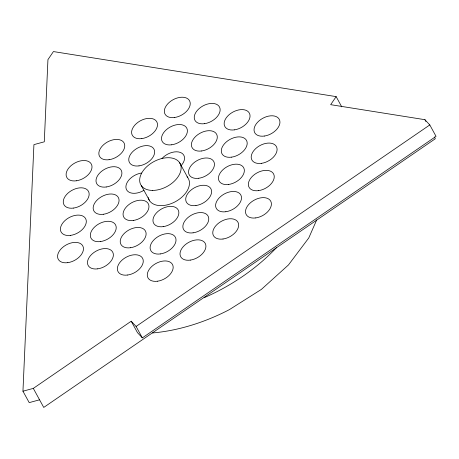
<?xml version="1.0" encoding="UTF-8"?>
<svg xmlns="http://www.w3.org/2000/svg" width="459" height="459" viewBox="0 0 459 459"><rect width="100%" height="100%" fill="white"/><g stroke="black" fill="none" stroke-linecap="round" stroke-linejoin="round"><path stroke-width="0.69" d="M39.566 399.812L29.204 402.623L22.95 391.2L33.926 144.625L44.288 141.814L47.943 59.624L53.422 51.569L336.143 96.62L341.743 106.844M316.71 219.895L308.769 237.957L288.453 264.958L261.395 289.394L229.437 309.596A145.251 91.41 -28.7 0 1 152.503 332.959M336.143 96.62L330.669 104.675L424.914 119.69L429.796 124.934L436.05 136.357L142.347 337.881L137.465 332.637L131.211 321.214L33.312 388.389L22.95 391.2M131.211 321.214L136.093 326.452L429.796 124.934M424.914 119.69L425.9 121.497M434.375 136.971L435.333 138.733L43.737 407.431L33.312 388.389M179.463 162.469L187.806 177.696M141.343 185.66L149.686 200.893M136.093 326.452L142.347 337.881M187.025 176.738A22.348 14.063 -28.7 0 1 175.206 201.788A22.348 14.063 -28.7 0 1 148.223 197.519M143.914 190.33A13.965 8.79 -28.7 0 1 125.955 187.829A13.965 8.79 -28.7 0 1 141.544 173.043M161.97 158.516A13.965 8.79 -28.7 0 1 180.267 152.405A13.965 8.79 -28.7 0 1 181.23 165.498M276.639 247.47A145.251 91.41 -28.7 0 1 204.198 297.679M152.698 190.416A22.348 14.063 -28.7 0 0 180.926 165.842A22.348 14.063 -28.7 0 0 147.591 165.934A22.348 14.063 -28.7 0 0 152.698 190.416M160.369 253.93A13.965 8.79 -28.7 0 0 175.39 237.297A13.965 8.79 -28.7 0 0 153.432 240.373A13.965 8.79 -28.7 0 0 160.369 253.93M198.804 178.258A13.965 8.79 -28.7 0 0 213.825 161.625A13.965 8.79 -28.7 0 0 191.868 164.701A13.965 8.79 -28.7 0 0 198.804 178.258M231.554 157.156A13.965 8.79 -28.7 0 0 246.569 140.523A13.965 8.79 -28.7 0 0 224.617 143.598A13.965 8.79 -28.7 0 0 231.554 157.156M174.598 117.498A13.965 8.79 -28.7 0 0 189.613 100.865A13.965 8.79 -28.7 0 0 167.661 103.941A13.965 8.79 -28.7 0 0 174.598 117.498M73.515 208.082A13.965 8.79 -28.7 0 0 88.53 191.449A13.965 8.79 -28.7 0 0 66.578 194.53A13.965 8.79 -28.7 0 0 73.515 208.082M67.823 262.657A13.965 8.79 -28.7 0 0 82.838 246.024A13.965 8.79 -28.7 0 0 60.886 249.099A13.965 8.79 -28.7 0 0 67.823 262.657M255.761 217.916A13.965 8.79 -28.7 0 0 270.781 201.283A13.965 8.79 -28.7 0 0 248.824 204.358A13.965 8.79 -28.7 0 0 255.761 217.916M130.471 247.74A13.965 8.79 -28.7 0 0 145.486 231.107A13.965 8.79 -28.7 0 0 123.534 234.188A13.965 8.79 -28.7 0 0 130.471 247.74M76.36 180.794A13.965 8.79 -28.7 0 0 91.375 164.161A13.965 8.79 -28.7 0 0 69.424 167.242A13.965 8.79 -28.7 0 0 76.36 180.794M127.625 275.027A13.965 8.79 -28.7 0 0 142.64 258.394A13.965 8.79 -28.7 0 0 120.688 261.469A13.965 8.79 -28.7 0 0 127.625 275.027M109.104 159.698A13.965 8.79 -28.7 0 0 124.119 143.065A13.965 8.79 -28.7 0 0 102.168 146.14A13.965 8.79 -28.7 0 0 109.104 159.698M141.848 138.595A13.965 8.79 -28.7 0 0 156.869 121.962A13.965 8.79 -28.7 0 0 134.912 125.043A13.965 8.79 -28.7 0 0 141.848 138.595M264.298 136.059A13.965 8.79 -28.7 0 0 279.313 119.426A13.965 8.79 -28.7 0 0 257.361 122.501A13.965 8.79 -28.7 0 0 264.298 136.059M204.496 123.683A13.965 8.79 -28.7 0 0 219.511 107.05A13.965 8.79 -28.7 0 0 197.559 110.131A13.965 8.79 -28.7 0 0 204.496 123.683M234.394 129.868A13.965 8.79 -28.7 0 0 249.415 113.235A13.965 8.79 -28.7 0 0 227.463 116.316A13.965 8.79 -28.7 0 0 234.394 129.868M157.523 281.212A13.965 8.79 -28.7 0 0 172.544 264.579A13.965 8.79 -28.7 0 0 150.592 267.66A13.965 8.79 -28.7 0 0 157.523 281.212M228.708 184.443A13.965 8.79 -28.7 0 0 243.723 167.81A13.965 8.79 -28.7 0 0 221.772 170.886A13.965 8.79 -28.7 0 0 228.708 184.443M201.65 150.971A13.965 8.79 -28.7 0 0 216.665 134.338A13.965 8.79 -28.7 0 0 194.714 137.413A13.965 8.79 -28.7 0 0 201.65 150.971M70.669 235.369A13.965 8.79 -28.7 0 0 85.684 218.736A13.965 8.79 -28.7 0 0 63.732 221.812A13.965 8.79 -28.7 0 0 70.669 235.369M261.452 163.341A13.965 8.79 -28.7 0 0 276.467 146.708A13.965 8.79 -28.7 0 0 254.516 149.789A13.965 8.79 -28.7 0 0 261.452 163.341M97.727 268.842A13.965 8.79 -28.7 0 0 112.742 252.209A13.965 8.79 -28.7 0 0 90.79 255.284A13.965 8.79 -28.7 0 0 97.727 268.842M190.273 260.115A13.965 8.79 -28.7 0 0 205.288 243.482A13.965 8.79 -28.7 0 0 183.336 246.558A13.965 8.79 -28.7 0 0 190.273 260.115M195.959 205.54A13.965 8.79 -28.7 0 0 210.979 188.907A13.965 8.79 -28.7 0 0 189.028 191.988A13.965 8.79 -28.7 0 0 195.959 205.54M258.606 190.628A13.965 8.79 -28.7 0 0 273.621 173.995A13.965 8.79 -28.7 0 0 251.67 177.071A13.965 8.79 -28.7 0 0 258.606 190.628M225.862 211.731A13.965 8.79 -28.7 0 0 240.877 195.098A13.965 8.79 -28.7 0 0 218.926 198.173A13.965 8.79 -28.7 0 0 225.862 211.731M103.413 214.267A13.965 8.79 -28.7 0 0 118.433 197.634A13.965 8.79 -28.7 0 0 96.476 200.715A13.965 8.79 -28.7 0 0 103.413 214.267M139.002 165.883A13.965 8.79 -28.7 0 0 154.023 149.25A13.965 8.79 -28.7 0 0 132.072 152.331A13.965 8.79 -28.7 0 0 139.002 165.883M163.215 226.643A13.965 8.79 -28.7 0 0 178.23 210.01A13.965 8.79 -28.7 0 0 156.278 213.085A13.965 8.79 -28.7 0 0 163.215 226.643M171.752 144.786A13.965 8.79 -28.7 0 0 186.767 128.153A13.965 8.79 -28.7 0 0 164.815 131.228A13.965 8.79 -28.7 0 0 171.752 144.786M223.017 239.013A13.965 8.79 -28.7 0 0 238.032 222.38A13.965 8.79 -28.7 0 0 216.08 225.461A13.965 8.79 -28.7 0 0 223.017 239.013M193.119 232.828A13.965 8.79 -28.7 0 0 208.134 216.195A13.965 8.79 -28.7 0 0 186.182 219.27A13.965 8.79 -28.7 0 0 193.119 232.828M100.567 241.554A13.965 8.79 -28.7 0 0 115.588 224.921A13.965 8.79 -28.7 0 0 93.636 227.997A13.965 8.79 -28.7 0 0 100.567 241.554M106.258 186.985A13.965 8.79 -28.7 0 0 121.274 170.352A13.965 8.79 -28.7 0 0 99.322 173.427A13.965 8.79 -28.7 0 0 106.258 186.985M133.317 220.458A13.965 8.79 -28.7 0 0 148.332 203.825A13.965 8.79 -28.7 0 0 126.38 206.9A13.965 8.79 -28.7 0 0 133.317 220.458"/></g></svg>
